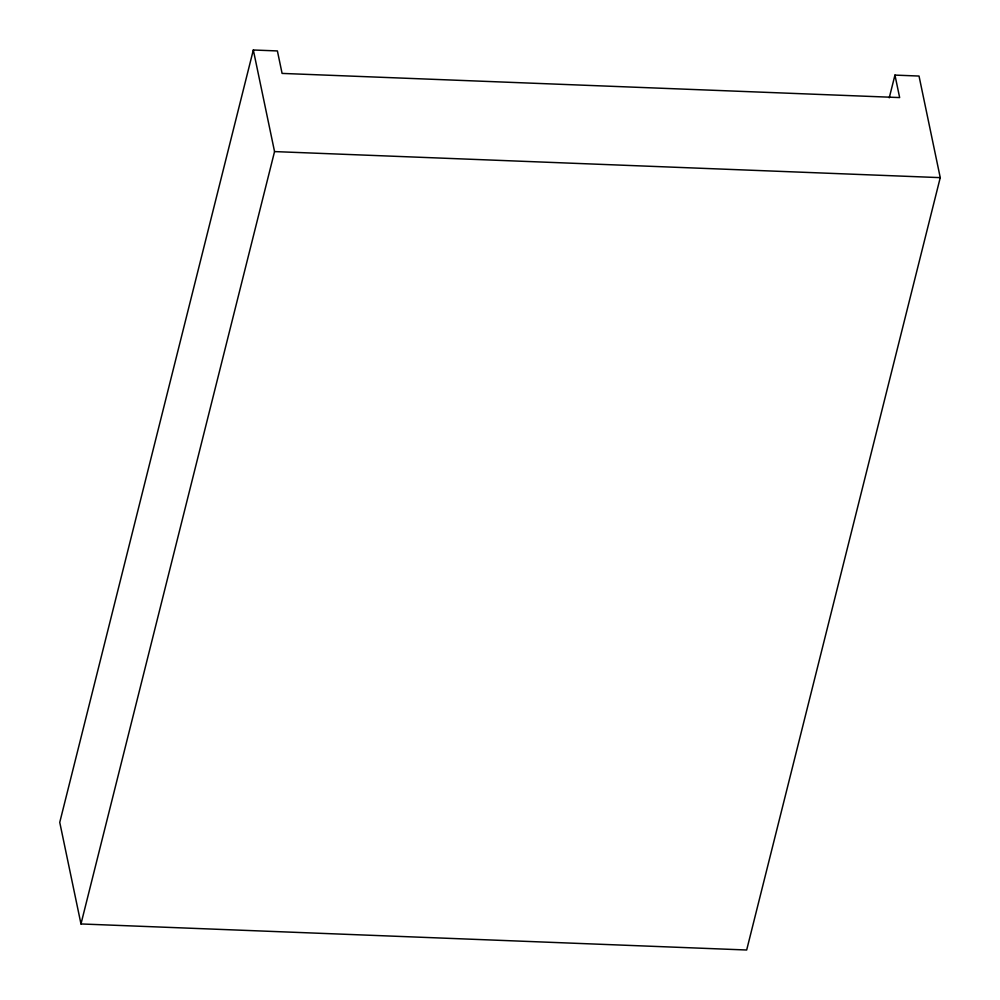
<?xml version="1.0" encoding="UTF-8"?>
<svg xmlns="http://www.w3.org/2000/svg" width="1000" height="1000" viewBox="0 0 1000 1000"><rect width="100%" height="100%" fill="white"/><g stroke="black" fill="none" stroke-linecap="round" stroke-linejoin="round"><path stroke-width="1.5" d="M894.95 75.1L899.65 97.575L282.087 73.412L277.4 50.938L253.325 50L59.75 822.362L80.975 923.95L746.675 950L940.25 177.638L919.025 76.05L894.95 75.1L889.25 97.825M80.975 923.95L274.55 151.588L253.325 50M274.55 151.588L940.25 177.638"/></g></svg>
